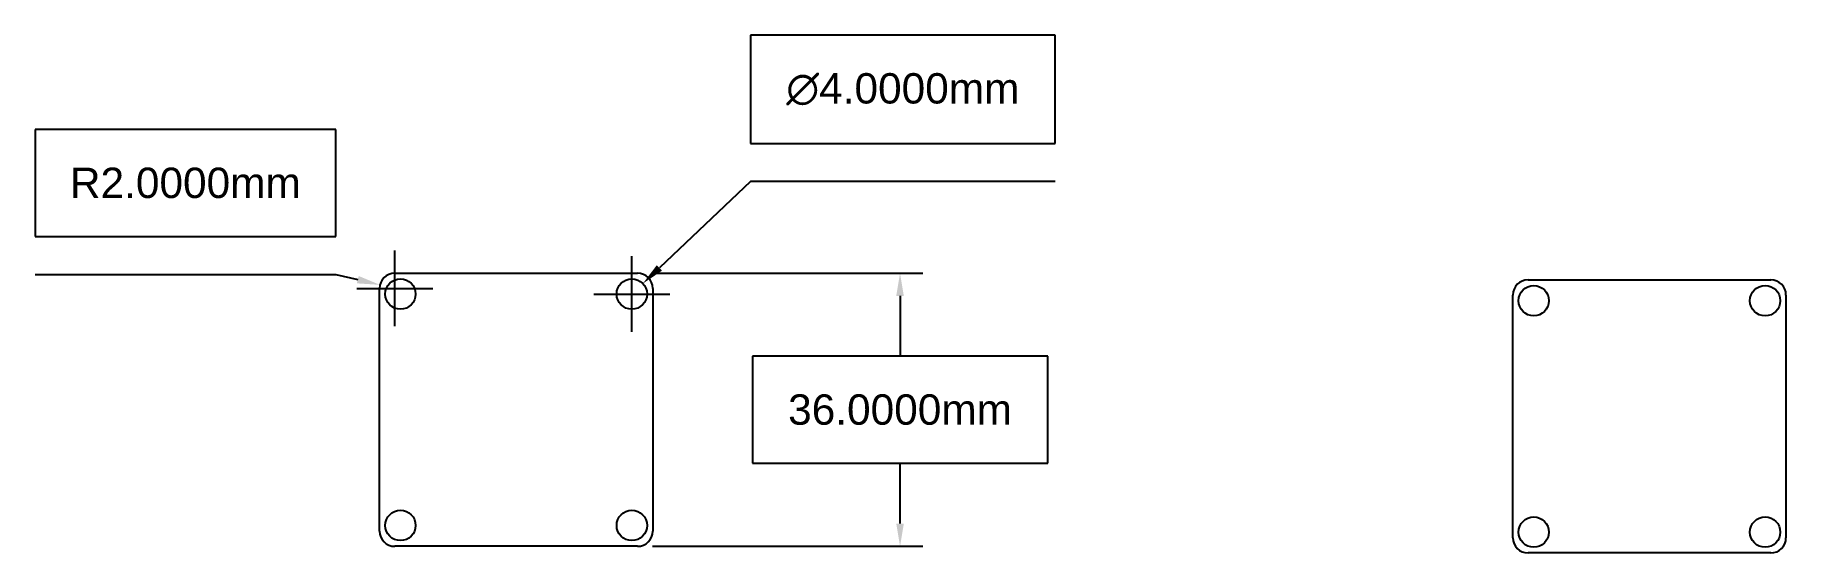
# Model space of a CAD drawing. Header units: millimetres. Extents: x 17 to 248, y 75 to 143.
import ezdxf

# ---------------------------------------------------------------- set-up
doc = ezdxf.new("R2010")
doc.units = ezdxf.units.MM
doc.header["$MEASUREMENT"] = 0
doc.layers.add('CALCULATOR_DE_BORD', color=64, linetype='Continuous')
doc.layers.add('COTE', color=114, linetype='Continuous', lineweight=35)
doc.styles.get("Standard").update_dxf_attribs({"font": 'arial.ttf'})
doc.dimstyles.new('AERO_DIM', dxfattribs={"dimtxt": 40, "dimasz": 30, "dimexe": 3, "dimexo": 2, "dimgap": -5, "dimtad": 1, "dimtih": 1, "dimtoh": 1, "dimdec": 4, "dimzin": 0, "dimdsep": 46, "dimtxsty": 'Standard', "dimcen": 5, "dimadec": 0, "dimazin": 0, "dimtfac": 1, "dimtdec": 4, "dimtofl": 0, "dimtmove": 0, "dimatfit": 3, "dimfxl": 1, "dimtolj": 1, "dimtzin": 0, "dimarcsym": 0})

# ---------------------------------------------------------------- blocks, each defined once
blk = doc.blocks.new('*D1')
at = {"layer": 'COTE', "color": 0, "lineweight": -2, "transparency": 16777216}
for p, q in [((151.95, 143.08), (111.78, 143.08)), ((111.78, 143.08), (111.78, 128.77)), ((151.95, 128.77), (151.95, 143.08)), ((111.78, 128.77), (151.95, 128.77)), ((111.78, 123.77), (99.76, 112.38)), ((151.95, 123.77), (111.78, 123.77)), ((96.13, 103.94), (96.13, 113.94)), ((91.13, 108.94), (101.13, 108.94))]:
    blk.add_line(p, q, dxfattribs=at)
at = {"layer": 'COTE', "color": 0, "transparency": 16777216}
blk.add_solid([(99.42, 112.74), (100.11, 112.02), (97.59, 110.32)], dxfattribs=at)
at = {"layer": 'Defpoints', "color": 0, "transparency": 16777216}
for p in [(97.59, 110.32), (94.68, 107.56)]:
    blk.add_point(p, dxfattribs=at)
at = {"layer": 'COTE', "color": 0, "transparency": 16777216, "insert": (131.86, 135.92), "char_height": 4, "attachment_point": 5}
blk.add_mtext('\\A1;∅4.0000mm', dxfattribs=at)
blk = doc.blocks.new('*D2')
at = {"layer": 'COTE', "color": 0, "lineweight": -2, "transparency": 16777216}
for p, q in [((98.88, 111.69), (134.49, 111.69)), ((131.49, 108.69), (131.49, 100.73)), ((150.95, 100.73), (112.03, 100.73)), ((112.03, 100.73), (112.03, 86.65)), ((150.95, 86.65), (150.95, 100.73)), ((112.03, 86.65), (150.95, 86.65)), ((131.49, 78.69), (131.49, 86.65)), ((98.88, 75.69), (134.49, 75.69))]:
    blk.add_line(p, q, dxfattribs=at)
at = {"layer": 'COTE', "color": 0, "transparency": 16777216}
for points in [[(130.99, 108.69), (131.99, 108.69), (131.49, 111.69)], [(130.99, 78.69), (131.99, 78.69), (131.49, 75.69)]]:
    blk.add_solid(points, dxfattribs=at)
at = {"layer": 'Defpoints', "color": 0, "transparency": 16777216}
for p in [(96.88, 111.69), (96.88, 75.69), (131.49, 75.69)]:
    blk.add_point(p, dxfattribs=at)
at = {"layer": 'COTE', "color": 0, "transparency": 16777216, "insert": (131.49, 93.69), "char_height": 4, "attachment_point": 5}
blk.add_mtext('\\A1;36.0000mm', dxfattribs=at)
blk = doc.blocks.new('*D3')
at = {"layer": 'COTE', "color": 0, "lineweight": -2, "transparency": 16777216}
for p, q in [((57.1, 130.61), (17.46, 130.61)), ((17.46, 130.61), (17.46, 116.52)), ((57.1, 116.52), (57.1, 130.61)), ((17.46, 116.52), (57.1, 116.52)), ((64.88, 104.69), (64.88, 114.69)), ((17.46, 111.52), (57.1, 111.52)), ((57.1, 111.52), (60.02, 110.84)), ((59.88, 109.69), (69.88, 109.69))]:
    blk.add_line(p, q, dxfattribs=at)
at = {"layer": 'COTE', "color": 0, "transparency": 16777216}
blk.add_solid([(60.13, 111.32), (59.9, 110.35), (62.94, 110.15)], dxfattribs=at)
at = {"layer": 'Defpoints', "color": 0, "transparency": 16777216}
for p in [(62.94, 110.15), (64.88, 109.69)]:
    blk.add_point(p, dxfattribs=at)
at = {"layer": 'COTE', "color": 0, "transparency": 16777216, "insert": (37.28, 123.57), "char_height": 4, "attachment_point": 5}
blk.add_mtext('\\A1;R2.0000mm', dxfattribs=at)

msp = doc.modelspace()

# ---------------------------------------------------------------- linework, layer by layer
at = {"layer": 'CALCULATOR_DE_BORD'}
for p, q in [((64.88484, 111.69023), (96.88484, 111.69023)), ((214.2759, 110.8123), (246.2759, 110.8123)), ((62.88484, 77.69023), (62.88484, 109.69023)), ((98.88484, 109.69023), (98.88484, 77.69023)), ((212.2759, 76.8123), (212.2759, 108.8123)), ((248.2759, 108.8123), (248.2759, 76.8123)), ((96.88484, 75.69023), (64.88484, 75.69023)), ((246.2759, 74.8123), (214.2759, 74.8123))]:
    msp.add_line(p, q, dxfattribs=at)
for centre in [(65.63484, 108.94023), (96.13484, 108.94023), (215.0259, 108.0623), (245.5259, 108.0623), (65.63484, 78.44023), (96.13484, 78.44023), (215.0259, 77.5623), (245.5259, 77.5623)]:
    msp.add_circle(centre, 2, dxfattribs=at)
for centre, start, end in [((64.88484, 109.69023), 90, 180), ((96.88484, 109.69023), 0, 90), ((214.2759, 108.8123), 90, 180), ((246.2759, 108.8123), 0, 90), ((64.88484, 77.69023), 180, 270), ((96.88484, 77.69023), 270, 0), ((214.2759, 76.8123), 180, 270), ((246.2759, 76.8123), 270, 0)]:
    msp.add_arc(centre, 2, start, end, dxfattribs=at)

# ---------------------------------------------------------------- dimensions: what is measured, and where the dimension line sits
at = {"layer": 'COTE'}
dim = msp.add_diameter_dim_2p(p1=(94.68311, 107.56456), p2=(97.58657, 110.3159), dimstyle='AERO_DIM', override={"dimtxt": 4, "dimasz": 3, "dimpost": 'mm'}, dxfattribs=at)
dim.commit()
dim.dimension.update_dxf_attribs({"geometry": '*D1', "text_midpoint": (131.86474, 123.76969), "dimtype": 163})
dim = msp.add_radius_dim(center=(64.88484, 109.69023), mpoint=(62.93812, 110.14879), dimstyle='AERO_DIM', override={"dimtxt": 4, "dimasz": 3, "dimpost": 'mm'}, dxfattribs=at)
dim.commit()
dim.dimension.update_dxf_attribs({"geometry": '*D3', "text_midpoint": (37.2794, 123.56675)})
dim = msp.add_linear_dim(base=(131.48897, 75.69023), p1=(96.88484, 111.69023), p2=(96.88484, 75.69023), angle=90, dimstyle='AERO_DIM', override={"dimtxt": 4, "dimasz": 3, "dimpost": 'mm'}, dxfattribs=at)
dim.commit()
dim.dimension.update_dxf_attribs({"geometry": '*D2', "text_midpoint": (131.48897, 93.69023)})

doc.saveas('drawing.dxf')
